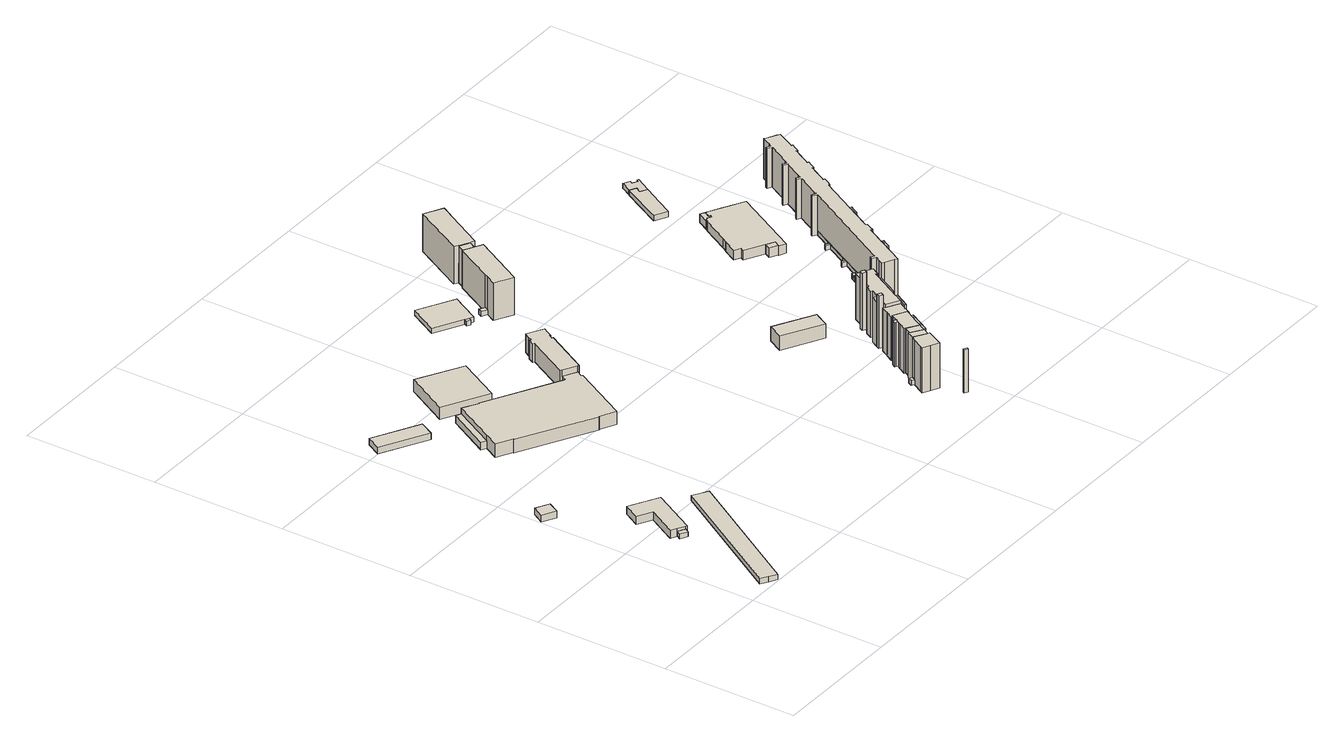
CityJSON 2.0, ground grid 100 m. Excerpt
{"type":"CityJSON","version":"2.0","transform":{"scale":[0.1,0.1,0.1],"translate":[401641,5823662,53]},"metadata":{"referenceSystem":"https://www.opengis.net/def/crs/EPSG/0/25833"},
"CityObjects":{
"building1":{"type":"Building","attributes":{"Gemeindeschluessel":"11000010","BezugspunktDach":"2200","function":"51009_1610","measuredHeight":5.09,"storeysAboveGround":0},"address":[{"country":"Germany","locality":"Berlin"}],"geometry":[{"type":"Solid","lod":"1","boundaries":[[[[0,1,2,3]],[[4,5,6,7]],[[4,7,3,2]],[[5,4,2,1]],[[6,5,1,0]],[[7,6,0,3]]]]}]},
"building2":{"type":"Building","attributes":{"Gemeindeschluessel":"11000010","BezugspunktDach":"2200","function":"31001_2120","measuredHeight":3.65,"storeysAboveGround":1},"address":[{"country":"Germany","locality":"Berlin","thoroughfareNumber":"14 (6)","thoroughfareName":"Wolfener Straße"}],"geometry":[{"type":"Solid","lod":"1","boundaries":[[[[8,9,10,11]],[[12,13,14,15]],[[12,15,11,10]],[[13,12,10,9]],[[14,13,9,8]],[[15,14,8,11]]]]}]},
"building3":{"type":"Building","attributes":{"Gemeindeschluessel":"11000010","BezugspunktDach":"2200","function":"31001_2010","measuredHeight":4.83,"storeysAboveGround":1},"address":[{"country":"Germany","locality":"Berlin","thoroughfareNumber":"14 (11)","thoroughfareName":"Wolfener Straße"}],"geometry":[{"type":"Solid","lod":"1","boundaries":[[[[16,17,18,19,20,21,22,23]],[[24,25,26,27,28,29,30,31]],[[24,31,23,22]],[[25,24,22,21]],[[26,25,21,20]],[[27,26,20,19]],[[28,27,19,18]],[[29,28,18,17]],[[30,29,17,16]],[[31,30,16,23]]]]}]},
"building4":{"type":"Building","attributes":{"Gemeindeschluessel":"11000010","BezugspunktDach":"2200","function":"31001_2580","measuredHeight":5.95,"storeysAboveGround":1},"address":[{"country":"Germany","locality":"Berlin","thoroughfareNumber":"14 (7)","thoroughfareName":"Wolfener Straße"}],"geometry":[{"type":"Solid","lod":"1","boundaries":[[[[32,33,34,35,36,37,38,39]],[[40,41,42,43,44,45,46,47]],[[40,47,39,38]],[[41,40,38,37]],[[42,41,37,36]],[[43,42,36,35]],[[44,43,35,34]],[[45,44,34,33]],[[46,45,33,32]],[[47,46,32,39]]]]}]},
"building5":{"type":"Building","attributes":{"Gemeindeschluessel":"11000010","BezugspunktDach":"2200","function":"31001_9998","measuredHeight":5.62,"storeysAboveGround":1},"address":[{"country":"Germany","locality":"Berlin","thoroughfareNumber":"12 (3)","thoroughfareName":"Premnitzer Straße"}],"geometry":[{"type":"Solid","lod":"1","boundaries":[[[[48,49,50,51]],[[52,53,54,55]],[[52,55,51,50]],[[53,52,50,49]],[[54,53,49,48]],[[55,54,48,51]]]]}]},
"building6":{"type":"Building","attributes":{"Gemeindeschluessel":"11000010","BezugspunktDach":"2200","function":"51009_1610","measuredHeight":5.88,"storeysAboveGround":0},"address":[{"country":"Germany","locality":"Berlin"}],"geometry":[{"type":"Solid","lod":"1","boundaries":[[[[56,57,58,59]],[[60,61,62,63]],[[60,63,59,58]],[[61,60,58,57]],[[62,61,57,56]],[[63,62,56,59]]]]}]},
"building7":{"type":"Building","attributes":{"Gemeindeschluessel":"11000010","BezugspunktDach":"2200","function":"31001_2100","measuredHeight":10.15,"storeysAboveGround":2},"address":[{"country":"Germany","locality":"Berlin","thoroughfareNumber":"12 (1)","thoroughfareName":"Premnitzer Straße"}],"geometry":[{"type":"Solid","lod":"1","boundaries":[[[[64,65,66,67,68,69,70,71,72,73,74,75,76,77,78]],[[79,80,81,82,83,84,85,86,87,88,89,90,91,92,93]],[[79,93,78,77]],[[80,79,77,76]],[[81,80,76,75]],[[82,81,75,74]],[[83,82,74,73]],[[84,83,73,72]],[[85,84,72,71]],[[86,85,71,70]],[[87,86,70,69]],[[88,87,69,68]],[[89,88,68,67]],[[90,89,67,66]],[[91,90,66,65]],[[92,91,65,64]],[[93,92,64,78]]]]}]},
"building8":{"type":"Building","attributes":{"Gemeindeschluessel":"11000010","BezugspunktDach":"2200","function":"31001_9998","measuredHeight":9.08,"storeysAboveGround":2},"address":[{"country":"Germany","locality":"Berlin","thoroughfareNumber":"12 (2)","thoroughfareName":"Premnitzer Straße"}],"geometry":[{"type":"Solid","lod":"1","boundaries":[[[[94,95,96,97]],[[98,99,100,101]],[[98,101,97,96]],[[99,98,96,95]],[[100,99,95,94]],[[101,100,94,97]]]]}]},
"building9":{"type":"Building","attributes":{"Gemeindeschluessel":"11000010","BezugspunktDach":"2200","function":"31001_2100","measuredHeight":14.19,"storeysAboveGround":4},"address":[{"country":"Germany","locality":"Berlin","thoroughfareNumber":"12","thoroughfareName":"Premnitzer Straße"}],"geometry":[{"type":"Solid","lod":"1","boundaries":[[[[102,103,104,105,106,107,108,109,110,111,112,113,114,115,116,117]],[[118,119,120,121,122,123,124,125,126,127,128,129,130,131,132,133]],[[118,133,117,116]],[[119,118,116,115]],[[120,119,115,114]],[[121,120,114,113]],[[122,121,113,112]],[[123,122,112,111]],[[124,123,111,110]],[[125,124,110,109]],[[126,125,109,108]],[[127,126,108,107]],[[128,127,107,106]],[[129,128,106,105]],[[130,129,105,104]],[[131,130,104,103]],[[132,131,103,102]],[[133,132,102,117]]]]}]},
"building10":{"type":"Building","attributes":{"Gemeindeschluessel":"11000010","BezugspunktDach":"2200","function":"51009_1610","measuredHeight":3.6,"storeysAboveGround":0},"address":[{"country":"Germany","locality":"Berlin"}],"geometry":[{"type":"Solid","lod":"1","boundaries":[[[[134,135,136,137]],[[138,139,140,141]],[[138,141,137,136]],[[139,138,136,135]],[[140,139,135,134]],[[141,140,134,137]]]]}]},
"building11":{"type":"Building","attributes":{"Gemeindeschluessel":"11000010","BezugspunktDach":"2200","function":"31001_2100","measuredHeight":3.91,"storeysAboveGround":1},"address":[{"country":"Germany","locality":"Berlin","thoroughfareNumber":"9","thoroughfareName":"Premnitzer Straße"}],"geometry":[{"type":"Solid","lod":"1","boundaries":[[[[136,135,142,143,144,145,146]],[[147,148,149,150,151,152,153]],[[147,153,146,145]],[[148,147,145,144]],[[149,148,144,143]],[[150,149,143,142]],[[151,150,142,135]],[[152,151,135,136]],[[153,152,136,146]]]]}]},
"building12":{"type":"Building","attributes":{"Gemeindeschluessel":"11000010","BezugspunktDach":"2200","function":"51009_1610","measuredHeight":3.61,"storeysAboveGround":0},"address":[{"country":"Germany","locality":"Berlin"}],"geometry":[{"type":"Solid","lod":"1","boundaries":[[[[154,155,156,157]],[[158,159,160,161]],[[158,161,157,156]],[[159,158,156,155]],[[160,159,155,154]],[[161,160,154,157]]]]}]},
"building13":{"type":"Building","attributes":{"Gemeindeschluessel":"11000010","BezugspunktDach":"2200","function":"51009_1610","measuredHeight":3.76,"storeysAboveGround":0},"address":[{"country":"Germany","locality":"Berlin"}],"geometry":[{"type":"Solid","lod":"1","boundaries":[[[[162,163,164,165]],[[166,167,168,169]],[[166,169,165,164]],[[167,166,164,163]],[[168,167,163,162]],[[169,168,162,165]]]]}]},
"building14":{"type":"Building","attributes":{"Gemeindeschluessel":"11000010","BezugspunktDach":"2200","function":"51009_1610","measuredHeight":32.84,"storeysAboveGround":0},"address":[{"country":"Germany","locality":"Berlin"}],"geometry":[{"type":"Solid","lod":"1","boundaries":[[[[170,171,172,173]],[[174,175,176,177]],[[174,177,173,172]],[[175,174,172,171]],[[176,175,171,170]],[[177,176,170,173]]]]}]},
"building15":{"type":"Building","attributes":{"Gemeindeschluessel":"11000010","BezugspunktDach":"2200","function":"51009_1610","measuredHeight":33.75,"storeysAboveGround":0},"address":[{"country":"Germany","locality":"Berlin"}],"geometry":[{"type":"Solid","lod":"1","boundaries":[[[[178,179,180,181,182]],[[183,184,185,186,187]],[[183,187,182,181]],[[184,183,181,180]],[[185,184,180,179]],[[186,185,179,178]],[[187,186,178,182]]]]}]},
"building16":{"type":"Building","attributes":{"name":"Natur-und Umweltamt Immobilienmanagement Ordnungsamt","Gemeindeschluessel":"11000010","function":"31001_3010"},"address":[{"country":"Germany","locality":"Berlin","thoroughfareNumber":"11, 13","thoroughfareName":"Premnitzer Straße"}],"children":["building16-1","building16-2","building16-3","building16-4"]},
"building16-1":{"type":"BuildingPart","attributes":{"BezugspunktDach":"2200","measuredHeight":28.69,"storeysAboveGround":8},"parents":["building16"],"geometry":[{"type":"MultiSurface","lod":"1","boundaries":[[[188,189,190,191,192,193,194,195,196]],[[197,198,199,200,201,202,203,204,205]],[[197,205,196,195]],[[198,197,195,194]],[[199,198,194,193]],[[200,199,193,192]],[[201,200,192,191]],[[202,201,191,190]],[[203,206,207,208,209,202,190,189],[209,208,210,202]],[[211,206,203,189,188]],[[205,204,188,196]],[[212,207,206,203,213]],[[212,209,208,207]],[[208,209,202,210]],[[204,203,206,211]]]}]},
"building16-2":{"type":"BuildingPart","attributes":{"BezugspunktDach":"2200","measuredHeight":28.43,"storeysAboveGround":8},"parents":["building16"],"geometry":[{"type":"MultiSurface","lod":"1","boundaries":[[[214,215,216,210,208,207,206,211,217,218]],[[219,204,203,212,209,202,220,221,222,223]],[[204,219,217,211]],[[220,202,210,216]],[[218,217,219,223]],[[204,211,206,203]],[[212,203,206,207]],[[209,212,207,208]],[[202,209,208,210]],[[221,220,224,216,215]],[[222,221,215,214]],[[223,222,214,218,225]]]}]},
"building16-3":{"type":"BuildingPart","attributes":{"BezugspunktDach":"2200","measuredHeight":28.63,"storeysAboveGround":8},"parents":["building16"],"geometry":[{"type":"MultiSurface","lod":"1","boundaries":[[[226,227,228,229,230,231,232,233,234]],[[160,159,235,219,223,220,236,237,238]],[[160,238,234,233]],[[159,160,233,232]],[[235,159,232,231]],[[219,235,231,230]],[[223,218,217,230,229]],[[239,216,215,214,218,229,228]],[[236,220,228,227]],[[237,240,241,242,243,244,236,227,226]],[[238,237,226,234]],[[217,218,223,219]],[[220,221,215,216,239]],[[221,222,214,215]],[[222,223,218,214,245]],[[244,243,242,241,240]]]}]},
"building16-4":{"type":"BuildingPart","attributes":{"BezugspunktDach":"2200","measuredHeight":3.6,"storeysAboveGround":8},"parents":["building16"],"geometry":[{"type":"Solid","lod":"1","boundaries":[[[[246,247,243,242]],[[244,248,249,241]],[[248,244,243,247]],[[249,248,247,246]],[[241,249,246,242]],[[244,241,242,243]]]]}]},
"building17":{"type":"Building","attributes":{"Gemeindeschluessel":"11000010","BezugspunktDach":"2200","function":"31001_2100","measuredHeight":10.88,"storeysAboveGround":1},"address":[{"country":"Germany","locality":"Berlin","thoroughfareNumber":"258","thoroughfareName":"Märkische Allee"}],"geometry":[{"type":"Solid","lod":"1","boundaries":[[[[250,251,252,253]],[[254,255,256,257]],[[254,257,253,252]],[[255,254,252,251]],[[256,255,251,250]],[[257,256,250,253]]]]}]},
"building18":{"type":"Building","attributes":{"Gemeindeschluessel":"11000010","function":"31001_1010"},"address":[{"country":"Germany","locality":"Berlin","thoroughfareNumber":"250, 252, 254, 256","thoroughfareName":"Märkische Allee"}],"children":["building18-1","building18-2","building18-3","building18-4","building18-5","building18-6","building18-7","building18-8","building18-9"]},
"building18-1":{"type":"BuildingPart","attributes":{"BezugspunktDach":"2200","measuredHeight":35.16,"storeysAboveGround":11},"parents":["building18"],"geometry":[{"type":"MultiSurface","lod":"1","boundaries":[[[258,259,260,261,262,263,264,265,266,267,268,269,270,271,272,273,274,275,276,277,278]],[[279,280,281,282,283,284,285,286,287,288,289,290,291,292,293,294,295,296,297,298,299]],[[279,299,278,277]],[[280,279,277,276]],[[281,280,276,275]],[[282,281,275,274]],[[283,282,274,273]],[[284,283,273,272]],[[285,284,272,271]],[[286,285,271,270]],[[287,286,270,269]],[[288,287,269,268]],[[289,288,268,267]],[[290,289,267,266]],[[291,290,266,265]],[[292,291,265,264]],[[293,292,264,263]],[[294,293,263,262]],[[296,300,301,261,260]],[[297,296,260,259]],[[302,303,298,258,278]],[[295,294,262,261]],[[295,261,301,300]],[[298,297,259,258]],[[299,298,303,302]]]}]},
"building18-2":{"type":"BuildingPart","attributes":{"BezugspunktDach":"2200","measuredHeight":35.36,"storeysAboveGround":11},"parents":["building18"],"geometry":[{"type":"MultiSurface","lod":"1","boundaries":[[[304,305,306,307]],[[297,308,309,310]],[[259,258,298,303,311,312,310,307,306]],[[308,297,306,305]],[[309,308,305,304]],[[310,309,304,307]],[[297,298,258,259]],[[313,311,303,298]],[[310,312,311,313]]]}]},
"building18-3":{"type":"BuildingPart","attributes":{"BezugspunktDach":"2200","measuredHeight":34.23,"storeysAboveGround":11},"parents":["building18"],"geometry":[{"type":"MultiSurface","lod":"1","boundaries":[[[314,315,316,317,318]],[[319,320,321,322,323]],[[319,323,318,317]],[[322,321,315,314]],[[320,319,317,316,324]],[[320,316,315,321]],[[325,323,322,314,318]]]}]},
"building18-4":{"type":"BuildingPart","attributes":{"BezugspunktDach":"2200","measuredHeight":34.34,"storeysAboveGround":11},"parents":["building18"],"geometry":[{"type":"MultiSurface","lod":"1","boundaries":[[[326,327,328,329,330]],[[331,323,322,332,333]],[[331,333,330,329]],[[323,331,329,328]],[[314,318,334,328,327]],[[332,322,327,326]],[[335,322,323,334,318,314]],[[336,333,332,326,330]]]}]},
"building18-5":{"type":"BuildingPart","attributes":{"BezugspunktDach":"2200","measuredHeight":35.53,"storeysAboveGround":11},"parents":["building18"],"geometry":[{"type":"MultiSurface","lod":"1","boundaries":[[[337,338,339,340,312,311,303,302,341,342,343,344]],[[345,346,347,299,298,313,310,348,349,350,351,352]],[[345,352,344,343]],[[346,345,343,342]],[[347,346,342,341]],[[299,347,341,302]],[[310,313,311,312]],[[348,310,312,340]],[[349,348,340,339]],[[351,350,338,337]],[[352,351,337,344]],[[298,299,353,302,303]],[[313,354,298,303,311]],[[350,349,339,338]]]}]},
"building18-6":{"type":"BuildingPart","attributes":{"BezugspunktDach":"2200","measuredHeight":34.27,"storeysAboveGround":11},"parents":["building18"],"geometry":[{"type":"MultiSurface","lod":"1","boundaries":[[[355,356,357,358,359,360,361,362]],[[363,364,365,350,349,320,319,366]],[[363,366,362,361]],[[364,363,361,360]],[[365,364,360,359]],[[350,365,359,358]],[[339,338,358,357]],[[320,349,357,356]],[[317,316,356,355]],[[366,319,355,362]],[[349,350,367,338,339]],[[368,319,320,316,317]]]}]},
"building18-7":{"type":"BuildingPart","attributes":{"BezugspunktDach":"2200","measuredHeight":34.42,"storeysAboveGround":11},"parents":["building18"],"geometry":[{"type":"MultiSurface","lod":"1","boundaries":[[[369,370,371,372,373,374,375,376,377,378,379]],[[380,381,382,333,332,383,384,385,386,387,388]],[[380,388,379,378]],[[381,380,378,377]],[[382,381,377,376]],[[333,382,376,375]],[[326,330,375,374]],[[383,332,374,373]],[[384,383,373,372]],[[385,384,372,371]],[[386,385,371,370]],[[387,386,370,369]],[[388,387,369,379]],[[332,333,330,326]]]}]},
"building18-8":{"type":"BuildingPart","attributes":{"BezugspunktDach":"2200","measuredHeight":34.45,"storeysAboveGround":11},"parents":["building18"],"geometry":[{"type":"MultiSurface","lod":"1","boundaries":[[[389,390,391,392]],[[393,394,395,321]],[[396,356,316,315,397,392,391]],[[394,393,391,390]],[[395,394,390,389]],[[321,395,389,392]],[[321,397,315,316,320]],[[393,320,316,356,396]]]}]},
"building18-9":{"type":"BuildingPart","attributes":{"BezugspunktDach":"2200","measuredHeight":35.16,"storeysAboveGround":11},"parents":["building18"],"geometry":[{"type":"Solid","lod":"1","boundaries":[[[[398,399,262,261,301]],[[295,294,400,401,300]],[[400,294,262,399]],[[401,400,399,398]],[[300,401,398,301]],[[295,300,301,261]],[[294,295,261,262]]]]}]},
"building19":{"type":"Building","attributes":{"Gemeindeschluessel":"11000010","BezugspunktDach":"2200","function":"51009_1610","measuredHeight":40.12,"storeysAboveGround":0},"address":[{"country":"Germany","locality":"Berlin"}],"geometry":[{"type":"Solid","lod":"1","boundaries":[[[[402,403,404,405]],[[406,407,408,409]],[[406,409,405,404]],[[407,406,404,403]],[[408,407,403,402]],[[409,408,402,405]]]]}]},
"building20":{"type":"Building","attributes":{"Gemeindeschluessel":"11000010","BezugspunktDach":"2200","function":"31001_2523","measuredHeight":33.95,"storeysAboveGround":1},"address":[{"country":"Germany","locality":"Berlin","thoroughfareNumber":"250 (1)","thoroughfareName":"Märkische Allee"}],"geometry":[{"type":"Solid","lod":"1","boundaries":[[[[410,411,412,413]],[[414,415,416,417]],[[414,417,413,412]],[[415,414,412,411]],[[416,415,411,410]],[[417,416,410,413]]]]}]},
"building21":{"type":"Building","attributes":{"Gemeindeschluessel":"11000010","BezugspunktDach":"2200","function":"51009_1610","measuredHeight":43.67,"storeysAboveGround":0},"address":[{"country":"Germany","locality":"Berlin"}],"geometry":[{"type":"Solid","lod":"1","boundaries":[[[[418,419,420,421,422]],[[423,424,425,426,427]],[[423,427,422,421]],[[424,423,421,420]],[[425,424,420,419]],[[426,425,419,418]],[[427,426,418,422]]]]}]},
"building22":{"type":"Building","attributes":{"Gemeindeschluessel":"11000010","BezugspunktDach":"2200","function":"51009_1610","measuredHeight":3.75,"storeysAboveGround":0},"address":[{"country":"Germany","locality":"Berlin"}],"geometry":[{"type":"Solid","lod":"1","boundaries":[[[[428,429,430,431,432,433,434,435,436]],[[437,438,439,440,441,442,443,444,445]],[[437,445,436,435]],[[438,437,435,434]],[[439,438,434,433]],[[440,439,433,432]],[[441,440,432,431]],[[442,441,431,430]],[[443,442,430,429]],[[444,443,429,428]],[[445,444,428,436]]]]}]},
"building23":{"type":"Building","attributes":{"Gemeindeschluessel":"11000010","BezugspunktDach":"2200","function":"51009_1610","measuredHeight":3.41,"storeysAboveGround":0},"address":[{"country":"Germany","locality":"Berlin"}],"geometry":[{"type":"Solid","lod":"1","boundaries":[[[[446,447,448,449,450,451,452,453,454]],[[455,456,457,458,459,460,461,462,463]],[[455,463,454,453]],[[456,455,453,452]],[[457,456,452,451]],[[458,457,451,450]],[[459,458,450,449]],[[460,459,449,448]],[[461,460,448,447]],[[462,461,447,446]],[[463,462,446,454]]]]}]},
"building24":{"type":"Building","attributes":{"Gemeindeschluessel":"11000010","BezugspunktDach":"2200","function":"51009_1610","measuredHeight":7.31,"storeysAboveGround":0},"address":[{"country":"Germany","locality":"Berlin"}],"geometry":[{"type":"Solid","lod":"1","boundaries":[[[[464,465,466,467]],[[468,469,470,471]],[[468,471,467,466]],[[469,468,466,465]],[[470,469,465,464]],[[471,470,464,467]]]]}]},
"building25":{"type":"Building","attributes":{"Gemeindeschluessel":"11000010","BezugspunktDach":"2200","function":"31001_2054","measuredHeight":7.21,"storeysAboveGround":1},"address":[{"country":"Germany","locality":"Berlin","thoroughfareNumber":"276","thoroughfareName":"Märkische Allee"}],"geometry":[{"type":"Solid","lod":"1","boundaries":[[[[472,473,474,475,476,477,478,479,480,481,482,483,484,485,486,487,488,489,490,491,492,493,494,495,496,497,498]],[[499,500,501,502,503,504,505,506,507,508,509,510,511,512,513,514,515,516,517,518,471,470,469,468,519,520,521]],[[499,521,498,497]],[[500,499,497,496]],[[501,500,496,495]],[[502,501,495,494]],[[503,502,494,493]],[[504,503,493,492]],[[505,504,492,491]],[[506,505,491,490]],[[507,506,490,489]],[[508,507,489,488]],[[509,508,488,487]],[[510,509,487,486]],[[511,510,486,485]],[[512,511,485,484]],[[513,512,484,483]],[[514,513,483,482]],[[515,514,482,481]],[[516,515,481,480]],[[517,516,480,479]],[[518,517,479,478]],[[471,518,478,477]],[[470,471,477,476]],[[469,470,476,475]],[[468,469,475,474]],[[519,468,474,473]],[[520,519,473,472]],[[521,520,472,498]]]]}]},
"building26":{"type":"Building","attributes":{"Gemeindeschluessel":"11000010","BezugspunktDach":"2200","function":"51009_1610","measuredHeight":6.41,"storeysAboveGround":0},"address":[{"country":"Germany","locality":"Berlin"}],"geometry":[{"type":"Solid","lod":"1","boundaries":[[[[522,523,524,525,526,527,528,529,530,531,532]],[[533,534,535,536,537,538,539,540,541,542,543]],[[533,543,532,531]],[[534,533,531,530]],[[535,534,530,529]],[[536,535,529,528]],[[537,536,528,527]],[[538,537,527,526]],[[539,538,526,525]],[[540,539,525,524]],[[541,540,524,523]],[[542,541,523,522]],[[543,542,522,532]]]]}]},
"building27":{"type":"Building","attributes":{"Gemeindeschluessel":"11000010","BezugspunktDach":"2200","function":"51009_1610","measuredHeight":4.07,"storeysAboveGround":0},"address":[{"country":"Germany","locality":"Berlin"}],"geometry":[{"type":"Solid","lod":"1","boundaries":[[[[544,545,546,547,548,549,550]],[[551,552,553,554,555,556,557]],[[551,557,550,549]],[[552,551,549,548]],[[553,552,548,547]],[[554,553,547,546]],[[555,554,546,545]],[[556,555,545,544]],[[557,556,544,550]]]]}]},
"building28":{"type":"Building","attributes":{"Gemeindeschluessel":"11000010","BezugspunktDach":"2200","function":"51009_1610","measuredHeight":3.19,"storeysAboveGround":0},"address":[{"country":"Germany","locality":"Berlin"}],"geometry":[{"type":"Solid","lod":"1","boundaries":[[[[558,559,560,561]],[[562,563,564,565]],[[562,565,561,560]],[[563,562,560,559]],[[564,563,559,558]],[[565,564,558,561]]]]}]},
"building29":{"type":"Building","attributes":{"Gemeindeschluessel":"11000010","function":"31001_1010"},"address":[{"country":"Germany","locality":"Berlin","thoroughfareNumber":"260, 262, 264, 266, 268, 270, 272, 274","thoroughfareName":"Märkische Allee"}],"children":["building29-1","building29-2","building29-3","building29-4"]},
"building29-1":{"type":"BuildingPart","attributes":{"BezugspunktDach":"2200","measuredHeight":31.76,"storeysAboveGround":10},"parents":["building29"],"geometry":[{"type":"MultiSurface","lod":"1","boundaries":[[[566,567,568,569,570,571,572,573,574,575,576,577,578,579,580,581,582,583,584,585,586,587,588,589,590,591,592,593,594,595,596,597,598,599,600,601,602,603,604,605,606,607,608,609,610,611,612,613,614,615,616,617,618,619,620,621,622,623,624,625,626,627,628,629,630,631]],[[632,444,443,442,441,440,633,634,635,636,637,638,639,640,641,642,643,644,645,646,647,648,649,650,651,652,653,654,655,656,657,658,659,660,661,662,663,664,665,666,667,668,669,670,671,672,673,674,675,676,677,678,679,680,681,682,683,684,685,686,687,688,689,690,691,692]],[[632,692,631,630]],[[444,632,630,629]],[[443,444,629,628]],[[442,443,628,627]],[[441,442,627,626]],[[440,441,626,625]],[[633,440,625,624]],[[693,694,439,633,624,623]],[[635,634,623,622]],[[636,635,622,621]],[[637,636,621,620]],[[638,637,620,619]],[[639,638,619,618]],[[640,639,618,617]],[[641,640,617,616]],[[642,641,616,615]],[[643,642,615,614]],[[644,643,614,613]],[[645,644,613,612]],[[646,645,612,611]],[[647,646,611,610]],[[648,647,610,609]],[[649,648,609,608]],[[650,649,608,607]],[[651,650,607,606]],[[652,651,606,605]],[[653,652,605,604]],[[654,653,604,603]],[[655,654,603,602]],[[656,655,602,601]],[[657,656,601,600]],[[658,657,600,599]],[[659,658,599,598]],[[660,659,598,597]],[[661,660,597,596]],[[662,661,596,595]],[[663,662,595,594]],[[664,663,594,593]],[[665,664,593,592]],[[666,665,592,591]],[[667,666,591,590]],[[668,667,590,589]],[[669,668,589,588]],[[670,669,588,587]],[[671,670,587,586]],[[672,671,586,585]],[[673,672,585,584]],[[674,673,584,583]],[[675,674,583,582]],[[676,675,582,581]],[[677,676,581,580]],[[680,679,578,577]],[[681,680,577,576]],[[682,681,576,575]],[[683,682,575,574]],[[684,683,574,573]],[[685,684,573,572]],[[686,685,572,571]],[[688,687,570,569]],[[689,688,569,568]],[[690,689,568,567]],[[691,690,567,566]],[[692,691,566,631]],[[634,439,694,693]],[[678,677,580,579,695]],[[679,678,579,578]],[[679,696,578,697]],[[687,686,571,570]]]}]},
"building29-2":{"type":"BuildingPart","attributes":{"BezugspunktDach":"2200","measuredHeight":30.77,"storeysAboveGround":10},"parents":["building29"],"geometry":[{"type":"MultiSurface","lod":"1","boundaries":[[[698,699,700,701,702,703]],[[678,677,704,705,706,679]],[[579,578,679,703,702]],[[677,580,579,678,702,701]],[[704,677,701,700]],[[705,704,700,699]],[[706,705,699,698]],[[679,706,698,703]],[[578,707,703]],[[678,679,578,579]],[[678,579,580,677]],[[679,707,578]]]}]},
"building29-3":{"type":"BuildingPart","attributes":{"BezugspunktDach":"2200","measuredHeight":30.77,"storeysAboveGround":10},"parents":["building29"],"geometry":[{"type":"MultiSurface","lod":"1","boundaries":[[[708,709,710,711,712]],[[686,713,714,715,687]],[[571,570,687,712,711]],[[713,686,711,710]],[[714,713,710,709]],[[715,714,709,708]],[[687,715,708,712]],[[686,687,570,571]]]}]},
"building29-4":{"type":"BuildingPart","attributes":{"BezugspunktDach":"2200","measuredHeight":3.5,"storeysAboveGround":10},"parents":["building29"],"geometry":[{"type":"MultiSurface","lod":"1","boundaries":[[[693,716,717,718,719,720,721,722,723,724,725,726,727,728,729,730,731,732,733,734,694]],[[735,736,737,738,739,740,741,742,743,744,745,746,747,748,749,750,751,752,753,634,439]],[[736,735,734,733]],[[737,736,733,732]],[[738,737,732,731]],[[739,738,731,730]],[[742,741,728,727]],[[743,742,727,726]],[[744,743,726,725]],[[745,744,725,724]],[[747,746,723,722]],[[748,747,722,721]],[[749,748,721,720]],[[750,749,720,719]],[[751,750,719,718]],[[752,751,718,717]],[[753,716,753,754]],[[752,717,755,734,733,736,756],[746,745,724,723],[739,730,729,728,741,740]]]}]},
"building30":{"type":"Building","attributes":{"name":"S.-Bf. Mehrower Allee","Gemeindeschluessel":"11000010","BezugspunktDach":"2200","function":"31001_3095","measuredHeight":3.78,"storeysAboveGround":1},"address":[{"country":"Germany","locality":"Berlin","thoroughfareNumber":"278 (2)","thoroughfareName":"Märkische Allee"}],"geometry":[{"type":"Solid","lod":"1","boundaries":[[[[757,758,759,760,761,762,763,764,765,766,767,768]],[[769,770,771,772,773,774,775,776,777,778,779,780]],[[769,780,768,767]],[[770,769,767,766]],[[771,770,766,765]],[[772,771,765,764]],[[773,772,764,763]],[[774,773,763,762]],[[775,774,762,761]],[[776,775,761,760]],[[777,776,760,759]],[[778,777,759,758]],[[779,778,758,757]],[[780,779,757,768]]]]}]}
},
"vertices":[
[102,1604,62],[150,1690,62],[52,1744,62],[5,1658,62],[52,1744,11],[150,1690,11],[102,1604,11],[5,1658,11],
[374,762,63],[392,793,63],[340,822,63],[322,791,63],[340,822,26],[392,793,26],[374,762,26],[322,791,26],
[237,37,51],[291,4,51],[303,22,51],[310,34,51],[873,937,51],[819,971,51],[766,1005,51],[184,71,51],[766,1005,10],[819,971,10],[873,937,10],[310,34,10],[303,22,10],[291,4,10],[237,37,10],[184,71,10],
[340,822,84],[392,793,84],[402,787,84],[591,1125,84],[377,1245,84],[310,1124,84],[415,1064,84],[293,848,84],[415,1064,24],[310,1124,24],[377,1245,24],[591,1125,24],[402,787,24],[392,793,24],[340,822,24],[293,848,24],
[399,2792,80],[459,2900,80],[121,3086,80],[62,2980,80],[121,3086,31],[459,2900,31],[399,2792,31],[62,2980,31],
[516,2435,87],[693,2756,87],[656,2774,87],[481,2457,87],[656,2774,29],[693,2756,29],[516,2435,29],[481,2457,29],
[573,2265,131],[571,2260,131],[1109,1962,131],[1112,1968,131],[1229,1904,131],[1464,2331,131],[1454,2336,131],[1479,2381,131],[1379,2436,131],[1356,2395,131],[810,2696,131],[808,2691,131],[693,2756,131],[516,2435,131],[457,2329,131],[516,2435,30],[693,2756,30],[808,2691,30],[810,2696,30],[1356,2395,30],[1379,2436,30],[1479,2381,30],[1454,2336,30],[1464,2331,30],[1229,1904,30],[1112,1968,30],[1109,1962,30],[571,2260,30],[573,2265,30],[457,2329,30],
[969,2705,117],[1151,3033,117],[822,3218,117],[639,2888,117],[822,3218,26],[1151,3033,26],[969,2705,26],[639,2888,26],
[1379,2436,178],[1479,2381,178],[1487,2377,178],[1670,2706,178],[1663,2710,178],[1678,2737,178],[1685,2733,178],[1712,2782,178],[1728,2811,178],[1609,2879,178],[1586,2837,178],[1570,2808,178],[1558,2815,178],[1532,2769,178],[1545,2762,178],[1368,2441,178],[1545,2762,36],[1532,2769,36],[1558,2815,36],[1570,2808,36],[1586,2837,36],[1609,2879,36],[1728,2811,36],[1712,2782,36],[1685,2733,36],[1678,2737,36],[1663,2710,36],[1670,2706,36],[1487,2377,36],[1479,2381,36],[1379,2436,36],[1368,2441,36],
[1676,3353,78],[1688,3375,78],[1662,3390,78],[1649,3368,78],[1662,3390,42],[1688,3375,42],[1676,3353,42],[1649,3368,42],
[1718,3359,78],[1836,3573,78],[1827,3578,78],[1569,3721,78],[1451,3507,78],[1569,3721,39],[1827,3578,39],[1836,3573,39],[1718,3359,39],[1688,3375,39],[1662,3390,39],[1451,3507,39],
[1842,3336,76],[1858,3365,76],[1816,3388,76],[1800,3358,76],[1816,3388,40],[1858,3365,40],[1842,3336,40],[1800,3358,40],
[2739,605,48],[2755,633,48],[2733,646,48],[2718,619,48],[2733,646,10],[2755,633,10],[2739,605,10],[2718,619,10],
[2874,278,329],[2882,292,329],[2857,306,329],[2849,292,329],[2857,306,1],[2882,292,1],[2874,278,1],[2849,292,1],
[2849,823,351],[2861,817,351],[2876,844,351],[2855,857,351],[2839,829,351],[2855,857,13],[2876,844,13],[2861,817,13],[2849,823,13],[2839,829,13],
[2054,3706,327],[2054,3707,327],[2125,3667,327],[2156,3650,327],[2316,3939,327],[2333,3969,327],[2371,4038,327],[2236,4114,327],[2021,3725,327],[2236,4114,40],[2371,4038,40],[2333,3969,40],[2316,3939,40],[2156,3650,40],[2125,3667,40],[2054,3707,40],[2054,3706,40],[2021,3725,40],[2054,3707,323],[2059,3703,323],[2120,3670,323],[2120,3670,40],[2125,3667,323],[2054,3706,323],[2059,3703,40],[2059,3704,40],
[2029,3647,323],[2089,3614,323],[2095,3611,323],[2023,3651,323],[2023,3650,323],[2023,3651,40],[2095,3611,40],[2089,3614,40],[2029,3647,40],[2023,3650,40],[2095,3611,252],[2023,3650,229],
[1937,3193,327],[2151,3580,327],[2095,3611,327],[2023,3650,327],[2023,3651,327],[2017,3654,327],[1858,3365,327],[1842,3336,327],[1804,3267,327],[2017,3654,40],[2151,3580,40],[1937,3193,40],[1804,3267,40],[2095,3611,162],[2103,3492,40],[2061,3418,40],[2061,3418,76],[2148,3574,76],[2148,3574,40],[2029,3647,104],
[2075,3421,76],[2153,3559,76],[2153,3559,40],[2075,3421,40],
[2870,1392,126],[2931,1503,126],[2642,1665,126],[2580,1552,126],[2642,1665,17],[2931,1503,17],[2870,1392,17],[2580,1552,17],
[3071,942,361],[3102,997,361],[3099,999,361],[3215,1206,361],[3216,1206,361],[3243,1256,361],[3255,1249,361],[3287,1306,361],[3188,1359,361],[3178,1365,361],[3150,1312,361],[3120,1258,361],[3106,1233,361],[3091,1207,361],[3079,1214,361],[3051,1163,361],[3062,1156,361],[3032,1100,361],[3001,1046,361],[2987,1022,361],[2973,997,361],[2987,1022,9],[3001,1046,9],[3032,1100,9],[3062,1156,9],[3051,1163,9],[3079,1214,9],[3091,1207,9],[3106,1233,9],[3120,1258,9],[3150,1312,9],[3178,1365,9],[3188,1359,9],[3287,1306,9],[3255,1249,9],[3243,1256,9],[3216,1206,9],[3215,1206,9],[3099,999,9],[3102,997,9],[3071,942,9],[2973,997,9],[3126,1047,9],[3126,1047,361],[2973,997,339],[3071,942,339],
[3047,883,363],[3110,993,363],[3102,997,363],[3040,887,363],[3110,993,9],[3047,883,9],[3040,887,9],[3040,888,339],[3040,887,339],[3040,888,9],
[2880,628,351],[2881,630,351],[2909,680,351],[2825,732,351],[2797,683,351],[2825,732,9],[2909,680,9],[2881,630,9],[2880,628,9],[2797,683,9],[2909,680,95],[2797,683,26],
[2853,579,352],[2880,628,352],[2797,683,352],[2787,690,352],[2758,639,352],[2787,690,9],[2853,579,9],[2758,639,9],[2797,683,95],[2880,628,26],[2758,639,181],
[2905,894,339],[2903,891,339],[2998,840,339],[3009,834,339],[2960,1005,339],[2930,952,339],[2929,949,339],[2900,897,339],[2929,949,9],[2930,952,9],[2960,1005,9],[3009,834,9],[2998,840,9],[2903,891,9],[2905,894,9],[2900,897,9],[2973,997,168],[3046,898,9],
[2825,732,352],[2909,680,352],[2998,840,352],[2903,891,352],[2876,844,352],[2861,817,352],[2845,789,352],[2815,738,352],[2845,789,9],[2861,817,9],[2876,844,9],[2815,738,9],[2903,891,259],[2825,732,137],
[2743,480,353],[2799,449,353],[2808,468,353],[2817,483,353],[2864,572,353],[2853,579,353],[2758,639,353],[2755,633,353],[2739,605,353],[2696,527,353],[2687,511,353],[2696,527,9],[2739,605,9],[2755,633,9],[2864,572,9],[2817,483,9],[2808,468,9],[2799,449,9],[2743,480,9],[2687,511,9],
[2893,624,353],[2982,784,353],[2971,791,353],[2881,630,353],[2971,791,9],[2982,784,9],[2893,624,9],[2971,791,352],[2881,630,93],
[3137,1040,361],[3227,1200,361],[3227,1200,9],[3137,1040,9],
[2987,1022,417],[3001,1046,417],[2974,1063,417],[2960,1039,417],[2974,1063,16],[3001,1046,16],[2987,1022,16],[2960,1039,16],
[3001,1046,357],[3032,1100,357],[3004,1116,357],[2974,1063,357],[3004,1116,17],[3032,1100,17],[3001,1046,17],[2974,1063,17],
[3106,1233,455],[3120,1258,455],[3107,1266,455],[3092,1274,455],[3078,1249,455],[3092,1274,18],[3107,1266,18],[3120,1258,18],[3106,1233,18],[3078,1249,18],
[3451,1391,63],[3453,1394,63],[3423,1410,63],[3433,1427,63],[3462,1412,63],[3475,1434,63],[3437,1453,63],[3426,1433,63],[3414,1412,63],[3426,1433,26],[3437,1453,26],[3475,1434,26],[3462,1412,26],[3433,1427,26],[3423,1410,26],[3453,1394,26],[3451,1391,26],[3414,1412,26],
[3561,1591,63],[3563,1594,63],[3533,1612,63],[3543,1628,63],[3572,1612,63],[3584,1634,63],[3549,1653,63],[3536,1631,63],[3525,1610,63],[3536,1631,28],[3549,1653,28],[3584,1634,28],[3572,1612,28],[3543,1628,28],[3533,1612,28],[3563,1594,28],[3561,1591,28],[3525,1610,28],
[3508,2198,106],[3531,2239,106],[3472,2271,106],[3450,2230,106],[3472,2271,33],[3531,2239,33],[3508,2198,33],[3450,2230,33],
[3344,2378,105],[3329,2350,105],[3472,2271,105],[3531,2239,105],[3508,2198,105],[3450,2230,105],[3448,2228,105],[3507,2196,105],[3506,2194,105],[3554,2168,105],[3832,2672,105],[3686,2752,105],[3584,2809,105],[3583,2809,105],[3581,2806,105],[3570,2812,105],[3547,2771,105],[3559,2764,105],[3550,2750,105],[3523,2765,105],[3499,2758,105],[3489,2739,105],[3487,2740,105],[3377,2540,105],[3354,2500,105],[3350,2502,105],[3296,2404,105],[3350,2502,33],[3354,2500,33],[3377,2540,33],[3487,2740,33],[3489,2739,33],[3499,2758,33],[3523,2765,33],[3550,2750,33],[3559,2764,33],[3547,2771,33],[3570,2812,33],[3581,2806,33],[3583,2809,33],[3584,2809,33],[3686,2752,33],[3832,2672,33],[3554,2168,33],[3506,2194,33],[3507,2196,33],[3448,2228,33],[3329,2350,33],[3344,2378,33],[3296,2404,33],
[3489,2739,103],[3499,2758,103],[3523,2765,103],[3550,2750,103],[3559,2764,103],[3547,2771,103],[3570,2812,103],[3581,2806,103],[3583,2809,103],[3539,2834,103],[3487,2740,103],[3539,2834,39],[3583,2809,39],[3581,2806,39],[3570,2812,39],[3547,2771,39],[3559,2764,39],[3550,2750,39],[3523,2765,39],[3499,2758,39],[3489,2739,39],[3487,2740,39],
[3478,3039,81],[3542,3153,81],[3624,3299,81],[3573,3327,81],[3595,3367,81],[3548,3392,81],[3384,3091,81],[3548,3392,40],[3595,3367,40],[3573,3327,40],[3624,3299,40],[3542,3153,40],[3478,3039,40],[3384,3091,40],
[3686,2752,69],[3698,2774,69],[3596,2831,69],[3584,2809,69],[3596,2831,40],[3698,2774,40],[3686,2752,40],[3584,2809,40],
[3434,1314,331],[3496,1280,331],[3516,1269,331],[3592,1408,331],[3593,1408,331],[3629,1473,331],[3628,1474,331],[3703,1608,331],[3715,1602,331],[3734,1636,331],[3750,1666,331],[3738,1673,331],[3812,1806,331],[3849,1873,331],[3850,1873,331],[4001,2146,331],[4012,2140,331],[4028,2169,331],[4046,2202,331],[4035,2208,331],[4110,2344,331],[4121,2339,331],[4140,2372,331],[4157,2403,331],[4146,2409,331],[4222,2546,331],[4232,2540,331],[4250,2572,331],[4268,2604,331],[4258,2610,331],[4331,2747,331],[4310,2758,331],[4248,2792,331],[4228,2804,331],[4192,2738,331],[4180,2717,331],[4148,2735,331],[4141,2719,331],[4171,2701,331],[4169,2696,331],[4082,2538,331],[4069,2516,331],[4039,2533,331],[4031,2517,331],[4061,2500,331],[4059,2496,331],[3989,2370,331],[3977,2348,331],[3950,2364,331],[3941,2349,331],[3969,2332,331],[3966,2328,331],[3880,2171,331],[3869,2150,331],[3837,2167,331],[3829,2153,331],[3860,2134,331],[3859,2132,331],[3465,1417,331],[3462,1412,331],[3433,1427,331],[3423,1410,331],[3453,1394,331],[3451,1391,331],[3433,1358,331],[3415,1325,331],[3433,1358,26],[3465,1417,26],[3859,2132,26],[3860,2134,26],[3829,2153,26],[3837,2167,26],[3869,2150,26],[3880,2171,26],[3966,2328,26],[3969,2332,26],[3941,2349,26],[3950,2364,26],[3977,2348,26],[3989,2370,26],[4059,2496,26],[4061,2500,26],[4031,2517,26],[4039,2533,26],[4069,2516,26],[4082,2538,26],[4169,2696,26],[4171,2701,26],[4141,2719,26],[4148,2735,26],[4180,2717,26],[4192,2738,26],[4228,2804,26],[4248,2792,26],[4310,2758,26],[4331,2747,26],[4258,2610,26],[4268,2604,26],[4250,2572,26],[4232,2540,26],[4222,2546,26],[4146,2409,26],[4157,2403,26],[4140,2372,26],[4121,2339,26],[4110,2344,26],[4035,2208,26],[4046,2202,26],[4028,2169,26],[4012,2140,26],[4001,2146,26],[3850,1873,26],[3849,1873,26],[3812,1806,26],[3738,1673,26],[3750,1666,26],[3734,1636,26],[3715,1602,26],[3703,1608,26],[3628,1474,26],[3629,1473,26],[3593,1408,26],[3592,1408,26],[3516,1269,26],[3496,1280,26],[3434,1314,26],[3415,1325,26],[3859,2132,61],[3475,1434,61],[3849,1873,231],[3812,1806,229],[3812,1806,142],
[3824,1800,334],[3843,1833,334],[3861,1867,334],[3850,1873,334],[3849,1873,334],[3812,1806,334],[3861,1867,26],[3843,1833,26],[3824,1800,26],[3812,1806,179],
[3606,1401,334],[3623,1433,334],[3641,1466,334],[3629,1473,334],[3593,1408,334],[3641,1466,26],[3623,1433,26],[3606,1401,26],
[3857,2130,61],[3786,2001,61],[3774,1981,61],[3745,1998,61],[3735,1983,61],[3766,1967,61],[3763,1962,61],[3677,1802,61],[3664,1778,61],[3635,1793,61],[3626,1777,61],[3655,1762,61],[3653,1759,61],[3584,1634,61],[3572,1612,61],[3543,1628,61],[3533,1612,61],[3563,1594,61],[3561,1591,61],[3561,1591,26],[3563,1594,26],[3533,1612,26],[3543,1628,26],[3572,1612,26],[3584,1634,26],[3653,1759,26],[3655,1762,26],[3626,1777,26],[3635,1793,26],[3664,1778,26],[3677,1802,26],[3763,1962,26],[3766,1967,26],[3735,1983,26],[3745,1998,26],[3774,1981,26],[3786,2001,26],[3857,2130,26],[3858,2130,26],[3503,1486,61],[3562,1592,26],
[3595,3367,82],[3573,3327,82],[3624,3299,82],[3690,3416,82],[3679,3422,82],[3669,3404,82],[3627,3427,82],[3639,3447,82],[3592,3473,82],[3590,3469,82],[3552,3399,82],[3548,3392,82],[3552,3399,44],[3590,3469,44],[3592,3473,44],[3639,3447,44],[3627,3427,44],[3669,3404,44],[3679,3422,44],[3690,3416,44],[3624,3299,44],[3573,3327,44],[3595,3367,44],[3548,3392,44]
]}
